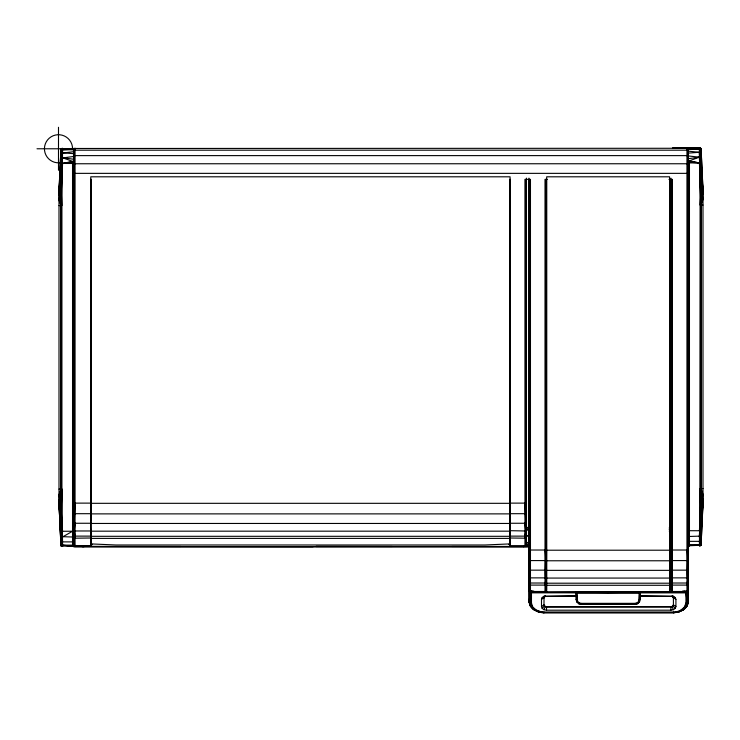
<?xml version="1.0" encoding="UTF-8"?>
<svg xmlns="http://www.w3.org/2000/svg" width="740" height="740" viewBox="0 0 740 740"><rect width="100%" height="100%" fill="white"/><g stroke="black" fill="none" stroke-linecap="round" stroke-linejoin="round"><path stroke-width="1.11" d="M684.38 148.379L672.91 147.88L700.179 148.093L700.974 191.762L700.919 506.141L700.28 545.269L687.895 545.778M703 190.041L701.076 148.842L699.42 147.88L700.077 205.063L700.077 488.576L699.42 545.75L700.419 544.816L703 499.213L700.419 530.737L688.459 530.7L688.588 535.862L689.458 536.463L700.308 536.112L700.577 191.771L699.91 148.009L672.91 147.917M74.111 546.324L61.698 546.018L61.078 506.687L61.3 192.308L61.698 148.74L75.258 148.453M73.464 534.345L73.408 536.408L72.538 537.009L61.698 536.657L61.069 489.122L61.032 192.308L61.577 163.447L73.408 163.475M62.576 531.246L61.198 513.717L62.086 546.166L58.997 503.024L60.921 545.343L61.919 546.324L62.576 546.324L61.919 489.122L61.919 205.609L62.576 148.426L61.577 149.397L58.997 194.99L61.577 163.447L60.921 205.609L60.921 489.122L61.577 531.274L73.408 531.246M58.997 489.122L60.921 489.122L61.577 531.274L58.997 499.759L61.698 544.261L62.484 545.13L72.538 546.296L73.408 542.133L73.408 161.718L72.538 161.366L62.576 163.475L61.42 170.468L62.086 148.555L60.921 149.415L58.997 190.587L58.997 504.19M688.459 162.929L700.419 162.902L701.076 205.063L701.076 488.576L699.91 545.62L701.076 544.797L703 503.626L703 190.013M701.076 488.576L700.419 530.737L703 494.339L701.076 488.576L700.521 506.141L700.077 488.576L703 488.576M61.032 545.556C62.29 546.703 60.051 544.76 62.086 546.194L58.997 499.759L61.577 545.334L61.032 545.556L61.698 544.261M703 205.063L700.077 205.063L700.974 191.762L700.308 157.528L699.3 149.027L699.91 148.009L701.076 148.87L703 191.188L699.91 148.037L700.974 148.657L699.42 147.917L700.577 148.093C701.973 149.203 699.476 148.731 700.974 148.657L699.91 148.037M58.997 205.609L61.069 205.609L61.698 158.073L73.575 156.492M73.047 542.411L72.538 541.893L73.047 536.537L72.538 531.246L62.484 537L61.466 513.708L61.919 489.122L60.921 489.122L58.997 494.875L61.577 531.274M687.349 603.137C687.636 609.797 678.719 612.554 673.409 612.72L544.002 612.72C538.591 612.646 533.207 610.435 530.164 605.773L528.961 601.25L528.961 178.137M509.647 537.999L524.947 538.202L526.455 536.704L526.455 503.126L509.647 503.126M700.096 536.324L700.928 488.576M688.255 583.916L688.459 550.024L670.903 550.024L671.106 583.916L672.401 585.1L686.951 585.1L688.459 583.592L686.951 585.1M61.355 506.687L61.919 489.122M700.123 167.684L699.263 152.292L687.802 151.108M62.086 531.264L62.521 541.874L72.538 541.893M73.408 542.133L73.408 536.408M315.971 546.361L392.182 546.49M61.069 205.609L61.919 205.609L61.3 192.308L62.576 163.475L73.047 161.681L73.047 546.166L72.538 546.305L72.538 161.366L62.484 157.722L61.938 153.115L73.593 151.709M699.42 530.7L700.521 506.141M700.808 513.172L699.3 536.463L700.928 545.278L699.42 545.778L701.076 544.797L703 502.479L700.28 545.269L699.91 545.648L699.3 544.603L689.458 544.603L688.959 545.186L689.458 545.75L688.237 545.759L689.458 545.759L689.458 160.821L699.3 157.176L700.308 157.528L703 194.444L700.419 148.851L700.937 148.629L700.28 148.361L699.994 149.286L703 194.444L700.419 162.902L701.076 205.063L703 199.301L700.419 162.902L700.179 169.932L699.42 162.929L688.459 160.821L688.588 162.929M61.485 168.211L61.725 163.447L61.698 170.478L62.484 157.722L73.575 159.239M546.314 583.916L546.518 550.024L528.961 550.024L529.165 584.35L530.46 585.1L545.01 585.1L546.518 583.592L545.01 585.1M61.698 158.073L58.997 194.99L61.698 150.46L61.069 148.906L62.576 148.426L60.921 149.415L58.997 191.734L61.577 149.397L60.921 149.388L61.919 148.435L62.576 148.453L61.032 149.203L62.086 148.555L62.484 149.628L74.675 149.832M700.308 536.112L703 499.213L699.994 544.344L700.567 545.648L700.077 545.778M58.997 194.99L61.938 153.115M703 499.213L700.262 540.672L699.263 541.347L689.458 541.347L688.959 541.865L689.458 544.603M73.047 545.732L73.547 543.41M61.753 168.221L61.901 157.861M688.588 535.862L688.959 545.186M73.547 544.242L75.055 545.75L91.353 545.547L91.353 537.564L90.594 536.121L75.055 536.121L74.296 530.673L75.055 523.263L74.296 522.218L75.055 503.126M510.406 503.126L509.647 511.701L510.406 513.69L509.647 522.218L510.406 523.263L509.647 530.673L510.406 536.121L525.696 536.149L526.251 535.621M545.759 584.452L545.01 583.018L530.46 583.018L529.711 577.57L530.46 560.578L529.711 558.589L530.46 550.024M529.452 564.213L528.961 569.523L529.452 574.074M689.458 530.7L688.959 535.991L689.458 541.347M90.594 536.121L91.353 533.827C90.04 523.763 91.917 513.292 90.594 503.126M545.01 583.018L545.759 580.724C544.455 570.66 546.324 560.189 545.01 550.024M687.701 584.452L686.951 583.018L687.701 580.724C686.396 570.66 688.265 560.189 686.951 550.024M687.802 593.008L688.459 586.395L687.895 581.955M687.839 575.211L688.459 569.523L687.867 563.149M700.308 149.924L700.419 148.851L701.076 148.842M91.353 503.126L73.547 503.126L73.75 537.453L75.055 538.202L91.353 537.999M687.895 555.537L688.459 551.041L687.479 551.466M529.516 581.955L528.961 586.395L529.507 591.908M524.947 536.121L525.696 530.673L524.947 523.263L526.251 521.922M73.047 546.176L73.547 545.297L73.547 149.785L74.296 148.481L686.951 148.278L688.459 149.785L688.459 601.25L687.312 605.413C684.324 610.269 678.876 612.156 673.409 612.72L544.002 612.683C537.212 612.803 529.748 608.484 528.961 601.25L529.544 598.29M687.802 549.348L688.459 545.112M61.069 545.852L62.576 546.296L61.337 546.046L61.901 544.779M671.652 584.452L672.401 583.018L671.652 580.724C672.956 570.66 671.087 560.189 672.401 550.024M640.091 593.313L640.091 592.305L639.221 591.806L638.685 601.333L637.214 602.804L635.207 603.341L581.039 603.341L579.032 602.804L577.57 601.333L577.034 591.806M687.867 598.29L688.459 601.25L687.247 605.783L684.047 608.946M92.102 544.242L91.353 545.547M508.898 544.242L510.406 545.75L524.947 545.75L526.455 544.242L526.455 178.137M528.961 589.993L530.46 591.491L545.01 591.491L546.518 589.993L546.518 179.376M608.382 592.009L640.23 591.806L639.434 601.768L637.649 603.553L635.207 604.21L581.039 604.21L578.606 603.553M576.812 601.768L576.025 591.806L576.025 599.326L576.701 601.833L578.532 603.673L581.039 604.34L635.207 604.34L637.723 603.673L639.554 601.833L640.23 599.326L640.23 591.806M670.903 178.146L670.903 589.993L672.401 591.491L686.951 591.491L688.459 589.993M675.703 611.934L679.135 611.629L683.52 609.769L685.943 602.989L685.943 591.14M73.547 151.58L75.055 150.183L686.951 150.183L688.459 151.58M687.719 550.625L688.459 548.118M524.947 538.202L525.696 536.149M639.804 595.82L673.409 596.246L675.241 597.568L675.916 599.372L675.916 606.587L675.241 608.391L673.409 609.714L670.903 610.195L546.518 610.195L544.002 609.714L542.17 608.391L541.495 606.587L541.495 599.372L542.17 597.568L544.002 596.246L576.46 595.765M673.409 597.976L672.151 596.07L673.409 597.624L673.409 605.191L672.151 606.754L670.903 606.994L546.518 606.994L544.344 606.097L544.002 605.191L544.002 597.624L545.26 596.07L544.002 597.976M73.547 156.686L75.055 155.622L686.951 155.622L688.459 156.686M525.696 522.218L524.947 503.126M544.002 609.714L545.26 606.402L544.002 604.848L541.495 606.587M688.459 601.25L686.341 606.523L684.001 609.288L679.172 611.305L678.876 611.999L673.409 612.683L673.409 612.017C680.328 612.498 684.759 607.152 688.117 602.12L688.117 545.241M61.698 150.46L61.439 148.555L61.485 149.203M526.455 529.784L524.947 530.978L509.647 530.673M73.047 163.475L72.538 162.772L73.047 161.681M687.691 552.41L688.459 551.041M578.532 603.673L579.032 602.804M61.42 149.203L61.753 148.74M701.076 544.797L699.91 545.62L700.974 545.01L700.567 545.648M73.547 164.335L75.055 163.753L686.951 163.753L688.459 164.335M688.959 162.929L689.458 162.227L699.42 162.929L700.928 205.063M542.17 608.391L544.344 606.097M688.117 591.14L685.943 592.879L639.832 592.879M673.409 612.017L544.002 612.017L539.21 611.332L538.535 611.999L533.364 608.946L530.108 605.413L530.062 603.137M545.759 580.724L546.314 580.243M687.701 580.724L688.255 580.243M90.594 538.202L91.353 537.564M700.123 545.574L700.974 545.01L700.28 545.269L700.937 545.038L700.419 544.816M541.495 599.372L544.002 597.624M545.759 573.666L546.314 573.297M687.701 573.666L688.255 573.297M180.791 546.49L74.49 546.444L313.131 546.703M576.701 601.833L577.57 601.333M544.002 612.017L544.002 612.72L533.901 609.769L530.793 606.43L530.21 591.14L531.468 591.778L685.943 591.778L687.201 591.14L687.201 602.758L686.341 606.523L683.52 609.769L682.28 609.371L678.876 611.999L678.21 611.332L673.409 612.683M61.3 148.731L61.919 148.453M545.759 564.047L546.314 563.824M687.701 564.047L688.255 563.824M542.17 597.568L544.344 597.078M699.3 544.603L699.994 544.344L699.263 541.347M640.23 592.268L608.382 592.555M684.611 591.13L682.104 591.806L639.721 591.889L639.721 599.326L639.12 601.583L637.464 603.239L635.207 603.84L581.039 603.84L578.782 603.239L577.135 601.583L576.349 591.806L607.873 592.009M523.615 546.435L524.605 546.444L316.091 546.527M525.696 511.701L526.251 511.562M533.771 591.14L528.961 591.14L530.21 592.648L576.432 592.37M545.26 596.412L576.46 596.172M545.26 606.754L670.903 606.652L672.151 606.402L673.409 604.848L675.916 606.587M523.615 546.703L524.373 546.564L451.835 546.49M685.943 602.989L687.201 602.758L685.943 592.879M61.457 148.611L62.576 148.426M544.002 596.246L545.26 596.07M72.538 546.305L73.76 546.305M688.302 158.693L699.3 157.176L700.179 169.932M82.085 546.657L84.008 546.703M545.759 552.909L546.314 552.863M687.701 552.909L688.255 552.863M687.802 153.134L699.263 152.292L700.262 152.967L703 194.444M62.576 163.475L72.538 162.772M74.675 149.064L61.901 149.942L62.521 152.847L73.593 153.652M73.75 535.621L75.055 536.121M510.406 536.121L509.647 536.149L510.406 538.202M529.165 582.519L530.46 583.018M687.83 149.258L699.994 149.286M61.698 546.018L61.42 545.547L62.086 546.194M639.721 591.889L669.571 591.806L669.571 176.804L546.684 176.804L546.684 591.806M37 148.777L74.684 148.777M73.547 173.354L688.459 173.354M547.304 179.376L545.01 179.376L545.01 591.491M668.96 179.376L672.401 179.376L672.401 591.491M90.77 503.32L510.073 503.32M75.055 513.69L90.594 513.69M510.406 513.69L524.947 513.69M90.77 513.875L510.073 513.875M75.055 523.263L90.594 523.263M510.406 523.263L524.947 523.263M90.77 523.457L510.073 523.457M525.937 527.454L529.405 527.454M669.284 527.454L671.596 527.454M525.937 528.712L529.405 528.712M669.284 528.712L671.596 528.712M525.937 529.627L529.405 529.627M669.284 529.627L671.596 529.627M525.937 529.96L529.405 529.96M669.284 529.96L671.596 529.96M90.594 530.978L75.055 530.978L73.547 529.784M90.77 531.172L510.073 531.172M528.961 531.468L529.294 602.12L530.164 605.773L533.901 609.769L535.14 609.371L539.21 611.332M669.312 531.468L672.114 531.468M525.65 535.732L529.405 535.732M525.567 535.927L529.035 535.927M90.77 536.306L510.073 536.306M90.77 538.396L510.073 538.396M526.288 542.503L529.738 542.503M526.057 542.642L529.526 542.642M526.057 542.892L529.526 542.892M526.057 544.834L529.526 544.834M526.057 545.334L529.526 545.269M689.458 545.75L688.145 545.26L688.505 545.63M526.057 545.584L529.526 545.584M73.316 546.212L75.628 546.212M526.057 546.333L529.526 546.333M529.526 546.703L73.316 546.693L73.316 544.076M529.526 546.749L74.546 546.749L74.546 544.52M546.684 550.209L669.571 550.209M530.46 560.578L545.01 560.578M672.401 560.578L686.951 560.578M546.684 560.772L669.571 560.772M530.46 570.161L545.01 570.161M672.401 570.161L686.951 570.161M546.684 570.355L669.571 570.355M545.01 577.875L530.46 577.875L528.961 576.682M672.401 577.875L686.951 577.875M546.684 578.07L669.571 578.07M672.401 583.018L686.951 583.018M546.684 583.203L669.571 583.203M546.684 585.284L669.571 585.284M669.432 589.299L671.846 589.299M682.493 591.14L688.459 591.14L687.035 592.398L639.832 592.37M576.025 592.268L607.873 592.555M576.432 592.879L530.21 592.648M576.025 593.313L607.873 593.313L607.873 591.806M640.23 593.313L608.382 593.313L608.382 591.806M639.804 596.172L672.151 596.412M576.025 599.326L577.034 599.326M639.221 599.326L640.23 599.326M62.484 545.13L72.538 545.149M686.683 148.481L699.3 149.027M684.99 606.449L687.247 605.783L688.117 602.12L687.035 592.398L685.943 591.778M671.106 552.863L671.652 552.909M541.717 611.934L538.276 611.629L533.364 608.946L538.276 611.629L544.002 612.72M687.83 155.89L699.3 157.176M699.42 162.929L688.959 161.135L688.959 545.62M672.151 596.07L673.409 596.246M699.42 147.88L700.54 148.065L700.077 147.907M528.961 601.25L530.21 602.758L531.468 602.989L532.421 606.449L535.14 609.371L530.108 605.413M61.337 546.046L62.576 546.324L61.3 546.018L61.919 546.324M529.165 558.46L529.711 558.589M73.75 511.562L74.296 511.701M672.401 585.1L671.106 583.916M531.635 591.13L534.151 591.806M675.241 597.568L673.076 597.078M671.106 563.824L671.652 564.047M529.942 551.466L528.961 551.041L529.516 555.537M61.938 541.615L62.521 541.874M529.165 568.82L529.711 569.115M73.75 521.922L74.296 522.218M638.685 601.333L639.554 601.833M688.588 544.825L688.588 545.26M671.106 573.297L671.652 573.666M673.409 597.624L675.916 599.372M671.106 580.243L671.652 580.724M577.034 592.555L576.349 591.806L576.164 593.313M675.241 608.391L673.076 606.097M61.059 545.584L58.997 504.171M530.21 602.758L532.421 606.449L530.793 606.43L529.294 602.12M637.214 602.804L637.723 603.673M688.959 161.135L689.458 162.227M673.409 609.714L672.151 606.754M529.711 583.037L530.46 585.1M74.296 536.149L75.055 538.202M58.997 199.846L60.921 205.609L61.577 163.447L58.997 199.874L59.644 201.798M528.961 548.118L529.452 549.792M529.128 586.792L529.581 588.457M528.961 545.112L529.452 548.294M58.997 499.759L61.698 536.657M61.466 513.708L61.069 489.122M700.521 167.666L700.28 162.902L700.577 169.922M58.997 503.043L60.921 545.343M688.255 149.027L688.255 590.742M687.701 148.481L687.701 591.297M686.951 148.278L686.951 591.491M671.652 179.376L671.652 591.297M671.106 179.376L671.106 590.742M670.903 606.652L670.903 610.195M635.207 603.341L635.207 604.34M581.039 603.341L581.039 604.34M546.518 606.652L546.518 610.195M546.314 179.376L546.314 590.742M545.759 179.376L545.759 591.297M531.468 591.14L531.468 602.989M530.46 591.491L530.46 179.376L524.947 179.376L524.947 545.75M529.711 179.376L529.711 591.297M529.165 179.376L529.165 590.742M526.251 179.376L526.251 544.991M525.946 534.206L525.946 546.749M525.696 179.376L525.696 545.547M510.406 545.75L510.406 179.376L509.647 179.376L509.647 545.547M91.353 510.471L91.353 179.376L90.594 179.376L90.594 545.75M91.353 512.691L91.353 520.359M91.353 529.794L91.353 533.827M75.055 148.278L75.055 545.75M74.296 148.481L74.296 545.547M73.75 149.027L73.75 544.991M73.408 543.216L73.408 545.796M58.497 127.28L58.497 170.274M61.244 162.569A14.069 14.069 0 0 1 44.557 150.618A14.069 14.069 0 0 1 57.581 134.745A14.069 14.069 0 0 1 72.566 148.777M510.073 543.9L484.996 544.991L115.847 544.991L90.77 543.9L90.77 176.804L510.073 176.804L510.073 543.9"/></g></svg>
